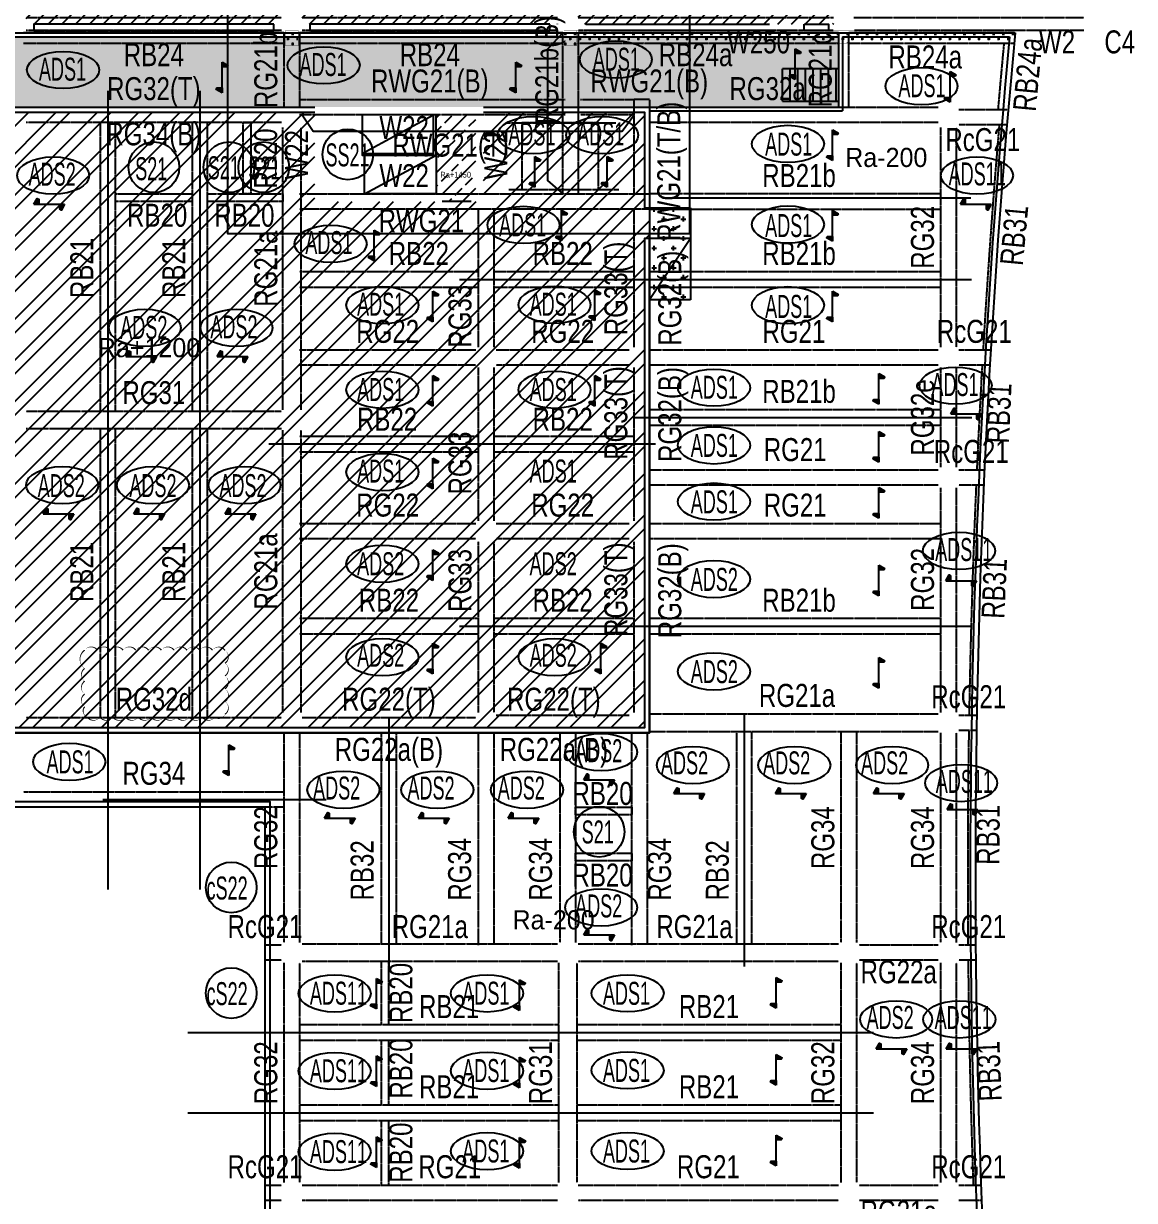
# Model space of a CAD drawing. Header units: millimetres. Extents: x -66083 to 179136, y 33075 to 150188.
# Drawn here: x 135054 to 178530, y 61405 to 107474 of the extents above; entities that cross this region are included whole.
import ezdxf
from ezdxf.enums import TextEntityAlignment as Align

# ---------------------------------------------------------------- set-up
doc = ezdxf.new("R2010")
doc.units = ezdxf.units.MM
doc.linetypes.add('HID', pattern=[2.3, 1.5, -0.8])
for name, color, linetype in [('$0$A-HAT', 8, 'Continuous'), ('^DECK', 130, 'Continuous'), ('A-CEN', 1, 'Continuous'), ('A-ELE', 7, 'Continuous'), ('A-HAT', 251, 'Continuous'), ('A-OPEN', 1, 'Continuous'), ('A-SYM-LEAD', 4, 'Continuous'), ('BEAM-TEXT', 4, 'Continuous'), ('COLUMN-TEXT', 2, 'Continuous'), ('DECK-PL', 4, 'Continuous'), ('DECK-SLAB', 4, 'Continuous'), ('GIRDER-TEXT', 7, 'Continuous'), ('TXT-SLAB', 6, 'Continuous'), ('WALL-TEXT', 6, 'Continuous'), ('레벨', 40, 'Continuous'), ('보(beam)', 4, 'HID'), ('보(girder)', 7, 'HID'), ('슬래브라인', 7, 'Continuous')]:
    doc.layers.add(name, color=color, linetype=linetype)
doc.layers.add('NOPLOT', color=191, linetype='Continuous', plot=False)
doc.styles.add('Gtx', font='Dotum.ttf')

# ---------------------------------------------------------------- blocks, each defined once
blk = doc.blocks.new('*U648')
at = {"layer": '보(girder)'}
for p, q in [((-1905, 650), (8095, 650)), ((8095, 150), (-1905, 150))]:
    blk.add_line(p, q, dxfattribs=at)
blk = doc.blocks.new('*U650')
at = {"layer": '보(girder)'}
for p, q in [((-1905, 650), (8095, 650)), ((8095, 150), (-1905, 150))]:
    blk.add_line(p, q, dxfattribs=at)
blk = doc.blocks.new('*U652')
at = {"layer": '보(girder)'}
for p, q in [((-1905, 650), (8095, 650)), ((8095, 150), (-1905, 150))]:
    blk.add_line(p, q, dxfattribs=at)
blk = doc.blocks.new('*U694')
at = {"layer": '보(girder)'}
for p, q in [((-1905, 700), (8095, 700)), ((8095, 100), (-1905, 100))]:
    blk.add_line(p, q, dxfattribs=at)
blk = doc.blocks.new('*U676')
at = {"layer": '보(girder)'}
for p, q in [((-2005, 700), (8395, 700)), ((8395, 100), (-2005, 100))]:
    blk.add_line(p, q, dxfattribs=at)
blk = doc.blocks.new('*U678')
at = {"layer": '보(girder)'}
for p, q in [((-1905, 700), (9395, 700)), ((9395, 100), (-1905, 100))]:
    blk.add_line(p, q, dxfattribs=at)
blk = doc.blocks.new('*U615')
at = {"layer": '보(girder)'}
for p, q in [((-1905, 750), (8095, 750)), ((8095, 50), (-1905, 50))]:
    blk.add_line(p, q, dxfattribs=at)
blk = doc.blocks.new('*U617')
at = {"layer": '보(girder)'}
for p, q in [((-1905, 700), (4095, 700)), ((4095, 100), (-1905, 100))]:
    blk.add_line(p, q, dxfattribs=at)
blk = doc.blocks.new('*U619')
at = {"layer": '보(girder)'}
for p, q in [((-1905, 700), (4095, 700)), ((4095, 100), (-1905, 100))]:
    blk.add_line(p, q, dxfattribs=at)
blk = doc.blocks.new('*U405')
at = {"layer": '보(girder)'}
for p, q in [((-1905, 750), (9145, 750)), ((9145, 50), (-1905, 50))]:
    blk.add_line(p, q, dxfattribs=at)
blk = doc.blocks.new('*U698')
at = {"layer": '보(girder)'}
for p, q in [((-1905, 700), (11795, 700)), ((11795, 100), (-1905, 100))]:
    blk.add_line(p, q, dxfattribs=at)
blk = doc.blocks.new('*U700')
at = {"layer": '보(girder)'}
for p, q in [((-1905, 700), (995, 700)), ((995, 100), (-1905, 100))]:
    blk.add_line(p, q, dxfattribs=at)
blk = doc.blocks.new('*U393')
at = {"layer": '보(girder)'}
for p, q in [((-1905, 700), (4395, 700)), ((4395, 100), (-1905, 100))]:
    blk.add_line(p, q, dxfattribs=at)
blk = doc.blocks.new('*U395')
at = {"layer": '보(girder)'}
for p, q in [((-1705, 700), (395, 700)), ((395, 100), (-1705, 100))]:
    blk.add_line(p, q, dxfattribs=at)
blk = doc.blocks.new('*U397')
at = {"layer": '보(girder)'}
for p, q in [((-1905, 700), (1795, 700)), ((1795, 100), (-1905, 100))]:
    blk.add_line(p, q, dxfattribs=at)
blk = doc.blocks.new('*U399')
at = {"layer": '보(girder)'}
for p, q in [((-1905, 700), (3495, 700)), ((3495, 100), (-1905, 100))]:
    blk.add_line(p, q, dxfattribs=at)
blk = doc.blocks.new('*U401')
at = {"layer": '보(girder)'}
for p, q in [((-1905, 700), (3495, 700)), ((3495, 100), (-1905, 100))]:
    blk.add_line(p, q, dxfattribs=at)
blk = doc.blocks.new('*U407')
at = {"layer": '보(girder)'}
for p, q in [((-1905, 700), (4795, 700)), ((4795, 100), (-1905, 100))]:
    blk.add_line(p, q, dxfattribs=at)
blk = doc.blocks.new('*U409')
at = {"layer": '보(girder)'}
for p, q in [((-1905, 700), (4795, 700)), ((4795, 100), (-1905, 100))]:
    blk.add_line(p, q, dxfattribs=at)
blk = doc.blocks.new('*U415')
at = {"layer": '보(girder)'}
for p, q in [((-1905, 700), (6895, 700)), ((6895, 100), (-1905, 100))]:
    blk.add_line(p, q, dxfattribs=at)
blk = doc.blocks.new('*U417')
at = {"layer": '보(girder)'}
for p, q in [((-1905, 700), (1995, 700)), ((1995, 100), (-1905, 100))]:
    blk.add_line(p, q, dxfattribs=at)
blk = doc.blocks.new('*U419')
at = {"layer": '보(girder)'}
for p, q in [((-1905, 700), (6695, 700)), ((6695, 100), (-1905, 100))]:
    blk.add_line(p, q, dxfattribs=at)
blk = doc.blocks.new('*U421')
at = {"layer": '보(girder)'}
for p, q in [((-1905, 700), (6295, 700)), ((6295, 100), (-1905, 100))]:
    blk.add_line(p, q, dxfattribs=at)
blk = doc.blocks.new('*U423')
at = {"layer": '보(girder)'}
for p, q in [((-1955, 700), (6295, 700)), ((6295, 100), (-1955, 100))]:
    blk.add_line(p, q, dxfattribs=at)
blk = doc.blocks.new('*U425')
at = {"layer": '보(girder)'}
for p, q in [((-1905, 700), (6295, 700)), ((6295, 100), (-1905, 100))]:
    blk.add_line(p, q, dxfattribs=at)
blk = doc.blocks.new('*U427')
at = {"layer": '보(girder)'}
for p, q in [((-1905, 750), (6695, 750)), ((6695, 50), (-1905, 50))]:
    blk.add_line(p, q, dxfattribs=at)
blk = doc.blocks.new('*U439')
at = {"layer": '보(girder)'}
for p, q in [((-1905, 700), (6695, 700)), ((6695, 100), (-1905, 100))]:
    blk.add_line(p, q, dxfattribs=at)
blk = doc.blocks.new('*U433')
at = {"layer": '보(girder)'}
for p, q in [((-1905, 700), (6695, 700)), ((6695, 100), (-1905, 100))]:
    blk.add_line(p, q, dxfattribs=at)
blk = doc.blocks.new('*U463')
at = {"layer": '보(girder)'}
for p, q in [((-1905, 700), (6695, 700)), ((6695, 100), (-1905, 100))]:
    blk.add_line(p, q, dxfattribs=at)
blk = doc.blocks.new('*U459')
at = {"layer": '보(girder)'}
for p, q in [((-1905, 700), (8095, 700)), ((8095, 100), (-1905, 100))]:
    blk.add_line(p, q, dxfattribs=at)
blk = doc.blocks.new('*U461')
at = {"layer": '보(girder)'}
for p, q in [((-1905, 700), (8295, 700)), ((8295, 100), (-1905, 100))]:
    blk.add_line(p, q, dxfattribs=at)
blk = doc.blocks.new('*U475')
at = {"layer": '보(girder)'}
for p, q in [((-1905, 700), (1195, 700)), ((1195, 100), (-1905, 100))]:
    blk.add_line(p, q, dxfattribs=at)
blk = doc.blocks.new('*U477')
at = {"layer": '보(girder)'}
for p, q in [((-1905, 750), (8095, 750)), ((8095, 50), (-1905, 50))]:
    blk.add_line(p, q, dxfattribs=at)
blk = doc.blocks.new('*U479')
at = {"layer": '보(girder)'}
for p, q in [((-1905, 750), (8295, 750)), ((8295, 50), (-1905, 50))]:
    blk.add_line(p, q, dxfattribs=at)
blk = doc.blocks.new('*U684')
at = {"layer": '보(girder)'}
for p, q in [((-1905, 700), (1195, 700)), ((1195, 100), (-1905, 100))]:
    blk.add_line(p, q, dxfattribs=at)
blk = doc.blocks.new('*U686')
at = {"layer": '보(girder)'}
for p, q in [((-1905, 750), (9395, 750)), ((9395, 50), (-1905, 50))]:
    blk.add_line(p, q, dxfattribs=at)
blk = doc.blocks.new('*U688')
at = {"layer": '보(girder)'}
for p, q in [((-1905, 750), (3295, 750)), ((3295, 50), (-1905, 50))]:
    blk.add_line(p, q, dxfattribs=at)
blk = doc.blocks.new('*U469')
at = {"layer": '보(girder)'}
for p, q in [((-1905, 700), (4895, 700)), ((4895, 100), (-1905, 100))]:
    blk.add_line(p, q, dxfattribs=at)
blk = doc.blocks.new('*U471')
at = {"layer": '보(girder)'}
for p, q in [((-1905, 700), (9495, 700)), ((9495, 100), (-1905, 100))]:
    blk.add_line(p, q, dxfattribs=at)
blk = doc.blocks.new('*U473')
at = {"layer": '보(girder)'}
for p, q in [((-1905, 700), (3295, 700)), ((3295, 100), (-1905, 100))]:
    blk.add_line(p, q, dxfattribs=at)
blk = doc.blocks.new('*U445')
at = {"layer": '보(girder)'}
for p, q in [((-1905, 700), (4995, 700)), ((4995, 100), (-1905, 100))]:
    blk.add_line(p, q, dxfattribs=at)
blk = doc.blocks.new('*U447')
at = {"layer": '보(girder)'}
for p, q in [((-1905, 700), (9395, 700)), ((9395, 100), (-1905, 100))]:
    blk.add_line(p, q, dxfattribs=at)
blk = doc.blocks.new('*U449')
at = {"layer": '보(girder)'}
for p, q in [((-1905, 700), (3295, 700)), ((3295, 100), (-1905, 100))]:
    blk.add_line(p, q, dxfattribs=at)
blk = doc.blocks.new('*U485')
at = {"layer": '보(girder)'}
for p, q in [((-1905, 700), (4995, 700)), ((4995, 100), (-1905, 100))]:
    blk.add_line(p, q, dxfattribs=at)
blk = doc.blocks.new('*U491')
at = {"layer": '보(girder)'}
for p, q in [((-1905, 700), (8095, 700)), ((8095, 100), (-1905, 100))]:
    blk.add_line(p, q, dxfattribs=at)
blk = doc.blocks.new('*U529')
at = {"layer": '보(beam)'}
for p, q in [((9132, 500), (-1068, 500)), ((-1068, 100), (9132, 100))]:
    blk.add_line(p, q, dxfattribs=at)
blk = doc.blocks.new('*U531')
at = {"layer": '보(beam)'}
for p, q in [((9232, 500), (-1068, 500)), ((-1068, 100), (9232, 100))]:
    blk.add_line(p, q, dxfattribs=at)
blk = doc.blocks.new('*U533')
at = {"layer": '보(beam)'}
for p, q in [((1932, 500), (-968, 500)), ((-968, 100), (1932, 100))]:
    blk.add_line(p, q, dxfattribs=at)
blk = doc.blocks.new('*U501')
at = {"layer": '보(beam)'}
for p, q in [((9232, 500), (-968, 500)), ((-968, 100), (9232, 100))]:
    blk.add_line(p, q, dxfattribs=at)
blk = doc.blocks.new('*U503')
at = {"layer": '보(beam)'}
for p, q in [((5301, 500), (-1168, 500)), ((-1168, 100), (5301, 100))]:
    blk.add_line(p, q, dxfattribs=at)
blk = doc.blocks.new('*U507')
at = {"layer": '보(beam)'}
for p, q in [((10132, 600), (-1168, 600)), ((-1168, 0), (10132, 0))]:
    blk.add_line(p, q, dxfattribs=at)
blk = doc.blocks.new('*U509')
at = {"layer": '보(beam)'}
for p, q in [((10132, 600), (-1168, 600)), ((-1168, 0), (10132, 0))]:
    blk.add_line(p, q, dxfattribs=at)
blk = doc.blocks.new('*U535')
at = {"layer": '보(beam)'}
for p, q in [((10032, 600), (-1368, 600)), ((-1368, 0), (10032, 0))]:
    blk.add_line(p, q, dxfattribs=at)
blk = doc.blocks.new('*U537')
at = {"layer": '보(beam)'}
for p, q in [((10432, 600), (-968, 600)), ((-968, 0), (10432, 0))]:
    blk.add_line(p, q, dxfattribs=at)
blk = doc.blocks.new('*U539')
at = {"layer": '보(beam)'}
for p, q in [((5932, 600), (-1068, 600)), ((-1068, 0), (5932, 0))]:
    blk.add_line(p, q, dxfattribs=at)
blk = doc.blocks.new('*U517')
at = {"layer": '보(beam)'}
for p, q in [((4432, 600), (-1068, 600)), ((-1068, 0), (4432, 0))]:
    blk.add_line(p, q, dxfattribs=at)
blk = doc.blocks.new('*U519')
at = {"layer": '보(beam)'}
for p, q in [((4432, 600), (-1068, 600)), ((-1068, 0), (4432, 0))]:
    blk.add_line(p, q, dxfattribs=at)
blk = doc.blocks.new('*U521')
at = {"layer": '보(beam)'}
for p, q in [((10432, 600), (-968, 600)), ((-968, 0), (10432, 0))]:
    blk.add_line(p, q, dxfattribs=at)
blk = doc.blocks.new('*U523')
at = {"layer": '보(beam)'}
for p, q in [((4432, 600), (-1068, 600)), ((-1068, 0), (4432, 0))]:
    blk.add_line(p, q, dxfattribs=at)
blk = doc.blocks.new('*U525')
at = {"layer": '보(beam)'}
for p, q in [((5932, 600), (-1068, 600)), ((-1068, 0), (5932, 0))]:
    blk.add_line(p, q, dxfattribs=at)
blk = doc.blocks.new('*U547')
at = {"layer": '보(beam)'}
for p, q in [((10232, 600), (-1068, 600)), ((-1068, 0), (10232, 0))]:
    blk.add_line(p, q, dxfattribs=at)
blk = doc.blocks.new('*U559')
at = {"layer": '보(beam)'}
for p, q in [((10232, 600), (-1068, 600)), ((-1068, 0), (10232, 0))]:
    blk.add_line(p, q, dxfattribs=at)
blk = doc.blocks.new('*U561')
at = {"layer": '보(beam)'}
for p, q in [((9282, 600), (-1068, 600)), ((-1068, 0), (9282, 0))]:
    blk.add_line(p, q, dxfattribs=at)
blk = doc.blocks.new('*U575')
at = {"layer": '보(beam)'}
for p, q in [((9082, 600), (-1068, 600)), ((-1068, 0), (9082, 0))]:
    blk.add_line(p, q, dxfattribs=at)
blk = doc.blocks.new('*U577')
at = {"layer": '보(beam)'}
for p, q in [((9282, 600), (-1068, 600)), ((-1068, 0), (9282, 0))]:
    blk.add_line(p, q, dxfattribs=at)
blk = doc.blocks.new('*U579')
at = {"layer": '보(beam)'}
for p, q in [((9082, 600), (-1068, 600)), ((-1068, 0), (9082, 0))]:
    blk.add_line(p, q, dxfattribs=at)
blk = doc.blocks.new('*U571')
at = {"layer": '보(girder)'}
for p, q in [((-1905, 700), (8295, 700)), ((8295, 100), (-1905, 100))]:
    blk.add_line(p, q, dxfattribs=at)
blk = doc.blocks.new('*U583')
at = {"layer": '보(girder)'}
for p, q in [((-1905, 700), (-1255, 700)), ((-1255, 100), (-1905, 100))]:
    blk.add_line(p, q, dxfattribs=at)
blk = doc.blocks.new('*U638')
at = {"layer": '보(girder)'}
for p, q in [((-1905, 700), (6395, 700)), ((6395, 100), (-1905, 100))]:
    blk.add_line(p, q, dxfattribs=at)
blk = doc.blocks.new('*U629')
at = {"layer": '보(beam)'}
for p, q in [((7382, 600), (-968, 600)), ((-968, 0), (7382, 0))]:
    blk.add_line(p, q, dxfattribs=at)
blk = doc.blocks.new('*U631')
at = {"layer": '보(beam)'}
for p, q in [((7332, 600), (-918, 600)), ((-918, 0), (7332, 0))]:
    blk.add_line(p, q, dxfattribs=at)
blk = doc.blocks.new('A$C58C40D4B')
at = {"layer": 'DECK-PL'}
for points in [[(-600, 2), (-471, -223), (-415, -192), (-415, 2)], [(600, 2), (471, 228), (415, 196), (415, 2)]]:
    blk.add_hatch(color=256, dxfattribs=at).paths.add_polyline_path(points)
blk.add_line((-600, 2), (600, 2), dxfattribs=at)
for points in [[(-600, 2), (-471, -223), (-415, -192), (-415, 2), (-415, 2), (-471, 2), (-600, 2)], [(600, 2), (471, 228), (415, 196), (415, 2), (415, 2), (471, 2), (600, 2)]]:
    blk.add_lwpolyline(points, dxfattribs=at)
blk = doc.blocks.new('*U382')
at = {"layer": '보(girder)'}
for p, q in [((-1905, 650), (7095, 650)), ((7095, 150), (-1905, 150))]:
    blk.add_line(p, q, dxfattribs=at)

msp = doc.modelspace()

# ---------------------------------------------------------------- hatches: boundary and pattern name
at = {"layer": '$0$A-HAT'}
h = msp.add_hatch(dxfattribs=at)
h.set_pattern_fill('CROSS', color=1, scale=60)
h.paths.add_polyline_path([(161153.6, 100255), (159553.6, 100255), (159553.6, 96655), (161153.6, 96655)])
at = {"layer": 'A-HAT'}
h = msp.add_hatch(dxfattribs=at)
h.set_pattern_fill('ANSI31', color=256, scale=120)
h.paths.add_polyline_path([(102003.6, 108005), (102003.6, 111505), (102953.6, 111505), (102953.6, 112705), (102003.6, 112705), (102003.6, 116705), (104453.6, 116705), (104453.6, 116905), (112453.6, 116905), (112453.6, 116705), (113853.6, 116705), (113853.6, 116905), (123253.6, 116905), (123253.6, 116705), (124653.6, 116705), (124653.6, 116905), (134053.6, 116905), (134053.6, 116705), (135453.6, 116705), (135453.6, 116905), (144853.6, 116905), (144853.6, 116705), (146253.6, 116705), (146253.6, 116905), (155653.6, 116905), (155653.6, 116705), (157053.6, 116705), (157053.6, 116905), (161253.6, 116905), (161253.6, 116705), (167503.6, 116705), (167503.6, 112705), (166553.6, 112705), (166553.6, 111505), (167503.6, 111505), (167503.6, 108005), (166753.6, 108005), (166753.6, 107455), (156753.6, 107455), (156753.6, 108005), (155953.6, 108005), (155953.6, 107455), (145953.6, 107455), (145953.6, 108005), (145153.6, 108005), (145153.6, 107455), (135153.6, 107455), (135153.6, 108005), (134353.6, 108005), (134353.6, 107455), (124353.6, 107455), (124353.6, 108005), (123553.6, 108005), (123553.6, 107455), (113553.6, 107455), (113553.6, 108005), (112753.6, 108005), (112753.6, 107455), (102753.6, 107455), (102753.6, 108005)])
h = msp.add_hatch(dxfattribs=at)
h.set_pattern_fill('HONEY', color=256, scale=120)
h.paths.add_polyline_path([(166953.6, 106955), (166953.6, 104205), (112053.6, 104205), (112053.6, 103455), (97553.6, 103455), (97553.6, 106955)])
h = msp.add_hatch(dxfattribs=at)
h.set_pattern_fill('ANSI32', color=256, scale=120)
h.paths.add_polyline_path([(146453.6, 104005), (123753.6, 104005), (123753.6, 100255), (123553.6, 100255), (123553.6, 99055), (123753.6, 99055), (123753.6, 79905), (159353.6, 79905), (159353.6, 99055), (159553.6, 99055), (159553.6, 100255), (159353.6, 100255), (159353.6, 104005), (153053.6, 104005), (153053.6, 100505), (146453.6, 100505)])
h = msp.add_hatch(dxfattribs=at)
h.set_pattern_fill('ANSI33', color=256, scale=120)
h.paths.add_polyline_path([(151203.6, 100805), (151203.6, 103905), (152753.6, 103905), (152753.6, 100805), (152568.6, 100805), (152568.6, 100505), (151438.6, 100505), (151438.6, 100805)])
at = {"layer": 'TXT-SLAB'}
h = msp.add_hatch(dxfattribs=at)
h.set_pattern_fill('CROSS', color=256, scale=30)
h.paths.add_polyline_path([(145303.6, 107205), (145303.6, 106605), (145803.6, 106605), (145803.6, 107205)])
h = msp.add_hatch(dxfattribs=at)
h.set_pattern_fill('CROSS', color=256, scale=30)
h.paths.add_polyline_path([(156203.6, 107205), (156203.6, 106605), (156703.6, 106605), (156703.6, 107205)])
h.paths.add_polyline_path([(156703.6, 107205), (156703.6, 106705), (173818, 106705), (173818, 107205)])

# ---------------------------------------------------------------- linework, layer by layer
at = {"layer": '^DECK', "color": 0}
for centre in [(147745.9, 102348.8), (140155.4, 101848.2), (143091, 101848.2), (144455.7, 101848.2), (157580.6, 75836.5), (143183.1, 73657.3), (143183.1, 69523)]:
    msp.add_circle(centre, 990.9, dxfattribs=at)
for centre in [(146797.9, 105838.7), (158233.9, 106065), (136601.1, 105655.1), (170197.6, 105019.9), (155014.7, 103105.4), (157701, 103105.4), (164968.2, 102760.5), (136212.8, 101523.6), (172366.4, 101523.7), (154618.2, 99590.6), (164968.2, 99605.5), (147071.9, 98849.5), (149096.5, 96446.7), (155835.1, 96464.8), (164968.2, 96445.5), (139801, 95561), (143386.8, 95561), (171530.7, 93300.1), (149096.5, 93138.8), (155835.1, 93138.8), (162074.3, 93219.9), (162074.3, 90960.5), (149096.5, 89913.2), (136568.4, 89402.5), (140117.6, 89402.5), (143700.3, 89402.5), (162074.3, 88760.1), (171664, 86830.9), (149096.5, 86325.5), (162074.3, 85725.4), (149096.5, 82669.9), (155835.8, 82669.9), (162074.3, 82113.2), (136842.3, 78573.8), (157657.9, 78950.9), (161246.9, 78444.7), (165217, 78444.7), (169050.4, 78444.7), (171750.2, 77743.8), (147571.9, 77480.8), (151247.5, 77480.8), (154757.3, 77480.8), (157657.9, 72872.8), (147227.3, 69509.3), (153191.8, 69510.1), (158694.5, 69514), (169205.6, 68491.6), (171676.5, 68491.6), (147227.3, 66473.5), (153191.8, 66481.3), (158694.5, 66497.1), (147227.3, 63307.7), (153191.8, 63332.9), (158694.5, 63340.2)]:
    msp.add_ellipse(centre, major_axis=(1412.4, 0), ratio=0.5161765, dxfattribs=at)
at = {"layer": 'A-CEN'}
for p, q in [((138353.6, 104842.3), (138353.6, 73578.5)), ((141953.6, 104842.3), (141953.6, 73578.5)), ((160053.6, 100655), (172124.6, 100655)), ((152118.9, 97455), (172151.9, 97455)), ((158953.6, 92055), (172162.2, 92055)), ((159787, 91005), (144648.2, 91005)), ((152110, 83880), (172101.2, 83880)), ((149353.6, 80305), (149353.6, 70485.8)), ((163253.6, 80455), (163253.6, 70557.3)), ((138153.6, 77105), (146901.7, 77105)), ((141478.5, 67975), (168321.3, 67975)), ((141478.5, 64835), (168321.3, 64835))]:
    msp.add_line(p, q, dxfattribs=at)
at = {"layer": 'A-ELE', "ltscale": 10}
for p, q in [((164753.6, 104435), (164753.6, 105705)), ((166953.6, 105705), (164753.6, 105705)), ((165053.6, 104435), (165053.6, 105705)), ((165353.6, 104435), (165353.6, 105705)), ((165653.6, 104435), (165653.6, 105705)), ((165953.6, 104435), (165953.6, 105705)), ((166253.6, 104435), (166253.6, 105705)), ((166553.6, 104435), (166553.6, 105705)), ((166853.6, 104435), (166853.6, 105705)), ((164753.6, 104435), (166953.6, 104435))]:
    msp.add_line(p, q, dxfattribs=at)
at = {"layer": 'A-OPEN'}
for p, q in [((148303.6, 102390), (151103.6, 103905)), ((148403.6, 100805), (151203.6, 102320)), ((161153.6, 99055), (159553.6, 96655))]:
    msp.add_line(p, q, dxfattribs=at)
at = {"layer": 'A-SYM-LEAD', "elevation": 0}
for points in [[(156153.6, 107105), (155557.6, 106469.7), (155557.6, 101329), (156153.6, 100805)], [(145953.6, 103905), (146386.4, 103264.1), (158477.2, 103264.1), (158953.6, 103905)]]:
    msp.add_lwpolyline(points, dxfattribs=at)
at = {"layer": 'NOPLOT', "elevation": 0}
msp.add_lwpolyline([(143053.6, 108205), (161113.6, 108205), (161113.6, 99245), (143053.6, 99245)], close=True, dxfattribs=at)
msp.add_lwpolyline([(137446.9, 82943, 0, 50, -0.5205671), (137946.9, 82943, 0, 50, -0.5205671), (138446.9, 82943, 0, 50, -0.5205671), (138946.9, 82943, 0, 50, -0.5205671), (139446.9, 82943, 0, 50, -0.5205671), (139946.9, 82943, 0, 50, -0.5205671), (140446.9, 82943, 0, 50, -0.5205671), (140946.9, 82943, 0, 50, -0.5205671), (141446.9, 82943, 0, 50, -0.5205671), (141946.9, 82943, 0, 50, -0.5205671), (142446.9, 82943, 0, 50, -0.5205671), (142939.2, 82935.2, 0, 50, -0.5205671), (142939.2, 82435.2, 0, 50, -0.5205671), (142939.2, 81935.2, 0, 50, -0.5205671), (142939.2, 81435.2, 0, 50, -0.5205671), (142939.2, 80935.2, 0, 50, -0.5205671), (142939.2, 80435.2, 0, 50, -0.5205671), (142546.3, 80328.1, 0, 50, -0.5205671), (142046.3, 80328.1, 0, 50, -0.5205671), (141546.3, 80328.1, 0, 50, -0.5205671), (141046.3, 80328.1, 0, 50, -0.5205671), (140546.3, 80328.1, 0, 50, -0.5205671), (140046.3, 80328.1, 0, 50, -0.5205671), (139546.3, 80328.1, 0, 50, -0.5205671), (139046.3, 80328.1, 0, 50, -0.5205671), (138546.3, 80328.1, 0, 50, -0.5205671), (138046.3, 80328.1, 0, 50, -0.5205671), (137546.3, 80328.1, 0, 50, -0.5205671), (137446.9, 80728.8, 0, 50, -0.5205671), (137446.9, 81228.8, 0, 50, -0.5205671), (137446.9, 81728.8, 0, 50, -0.5205671), (137446.9, 82228.8, 0, 50, -0.5205671)], format="xyseb", close=True, dxfattribs=at)
at = {"layer": 'TXT-SLAB', "linetype": 'HID', "ltscale": 0.5, "const_width": 10, "elevation": 0}
for points in [[(145303.6, 107205), (145303.6, 106605), (145803.6, 106605), (145803.6, 107205)], [(156703.6, 107205), (156703.6, 106705), (173818, 106705), (173818, 107205)]]:
    msp.add_lwpolyline(points, close=True, dxfattribs=at)
at = {"layer": 'TXT-SLAB', "linetype": 'HID', "ltscale": 0.5, "const_width": 10}
msp.add_lwpolyline([(156203.6, 107205), (156203.6, 106605), (156703.6, 106605), (156703.6, 107205)], close=True, dxfattribs=at)
at = {"layer": '보(beam)'}
for p, q in [((149053.6, 70755), (149053.6, 68275)), ((149353.6, 68275), (149353.6, 70755)), ((149053.6, 67675), (149053.6, 65135)), ((149353.6, 65135), (149353.6, 67675)), ((149053.6, 64535), (149053.6, 62005)), ((149353.6, 62005), (149353.6, 64535))]:
    msp.add_line(p, q, dxfattribs=at)
at = {"layer": '보(beam)', "elevation": 0}
for points in [[(143953.6, 103605), (143953.6, 100805), (143653.6, 100805), (143653.6, 103605)], [(138653.6, 100805), (141653.6, 100805), (141653.6, 100505), (138653.6, 100505)], [(142253.6, 100805), (145203.6, 100805), (145203.6, 100505), (142253.6, 100505)]]:
    msp.add_lwpolyline(points, close=True, dxfattribs=at)
at = {"layer": '보(beam)'}
for points in [[(156653.6, 76805), (158853.6, 76805), (158853.6, 76505), (156653.6, 76505)], [(156653.6, 75005), (158853.6, 75005), (158853.6, 74705), (156653.6, 74705)]]:
    msp.add_lwpolyline(points, close=True, dxfattribs=at)
for radius, start, end in [(347165, 174.640798, 175.071635), (347065, 175.168926, 176.62567), (347065, 176.724903, 177.40275), (347065, 177.501914, 178.988646), (347065, 179.087726, 180.474698), (347065, 180.573768, 182.027153)]:
    msp.add_arc((519068.6, 74280), radius, start, end, dxfattribs=at)
at = {"layer": '보(girder)'}
for p, q in [((159553.6, 104505), (158953.6, 104505)), ((171653.6, 104105), (173588.6, 104105)), ((153913.6, 103586.4), (158235.8, 103586.4)), ((173537.3, 103505), (171653.6, 103505)), ((154049.9, 100973.3), (158352.6, 100973.3)), ((171653.6, 94705), (172905.6, 94705)), ((172870.7, 94105), (171653.6, 94105)), ((171653.6, 90005), (172660.3, 90005)), ((172633.6, 89405), (171653.6, 89405)), ((171653.6, 80405), (172357.7, 80405)), ((172347.6, 79805), (171653.6, 79805)), ((171653.6, 71405), (172315.5, 71405)), ((172321, 70805), (171653.6, 70805)), ((171653.6, 62005), (172520.9, 62005)), ((172542.7, 61405), (171653.6, 61405))]:
    msp.add_line(p, q, dxfattribs=at)
msp.add_lwpolyline([(154553.6, 100973.3), (157553.6, 100973.3), (157553.6, 103586.4), (154553.6, 103586.4)], close=True, dxfattribs=at)
at = {"layer": '슬래브라인'}
for p, q in [((157053.6, 107455), (164253.6, 107455)), ((97353.6, 107105), (173860.7, 107105)), ((97553.6, 106955), (166953.6, 106955)), ((164253.6, 107205), (157053.6, 107205)), ((166953.6, 107105), (166953.6, 104205)), ((167103.6, 106955), (167103.6, 104055)), ((167103.6, 106955), (173645.6, 106955)), ((159553.6, 104205), (166953.6, 104205)), ((151203.6, 102320), (151203.6, 103905)), ((159553.6, 104055), (167103.6, 104055)), ((152568.6, 100505), (151438.6, 100505)), ((159553.6, 100255), (159553.6, 99055)), ((161153.6, 100255), (161153.6, 96655)), ((161153.6, 96655), (159553.6, 96655))]:
    msp.add_line(p, q, dxfattribs=at)
at = {"layer": '슬래브라인', "elevation": 0}
for points in [[(144853.6, 107455), (135453.6, 107455), (135453.6, 107205), (144853.6, 107205)], [(155653.6, 107455), (146253.6, 107455), (146253.6, 107205), (155653.6, 107205)], [(165603.6, 107455), (166553.6, 107455), (166553.6, 107205), (165603.6, 107205)], [(148303.6, 102390), (151103.6, 102390), (151103.6, 103905), (148303.6, 103905)], [(148403.6, 102320), (151203.6, 102320), (151203.6, 100805), (148403.6, 100805)]]:
    msp.add_lwpolyline(points, close=True, dxfattribs=at)
for points in [[(159553.6, 99055), (159553.6, 79705), (123553.6, 79705), (123553.6, 104205), (146453.6, 104205)], [(153053.6, 104205), (159553.6, 104205), (159553.6, 100255)], [(122103.6, 100255), (123753.6, 100255), (123753.6, 104005), (146453.6, 104005)], [(153053.6, 104005), (159353.6, 104005), (159353.6, 100255), (161153.6, 100255)], [(148303.6, 102390), (148303.6, 102320), (148403.6, 102320)], [(161153.6, 99055), (159353.6, 99055), (159353.6, 79905), (123753.6, 79905), (123753.6, 99055), (122103.6, 99055)]]:
    msp.add_lwpolyline(points, dxfattribs=at)
at = {"layer": '슬래브라인'}
for points in [[(173794.8, 42155), (144503.6, 42155), (144503.6, 76805), (123653.6, 76805), (123653.6, 79705), (159553.6, 79705), (159553.6, 99055)], [(173575.4, 42355), (144703.6, 42355), (144703.6, 77005), (123853.6, 77005), (123853.6, 79705)]]:
    msp.add_lwpolyline(points, dxfattribs=at)
for radius, start, end in [(346965, 174.596233, 185.279376), (346765, 174.568211, 185.315617)]:
    msp.add_arc((519068.6, 74280), radius, start, end, dxfattribs=at)

# ---------------------------------------------------------------- block references
at = {"layer": 'DECK-PL', "xscale": -1}
for p, rotation in [((165247.1, 105882.3), 270), ((142821.2, 105365.5), 270), ((154312.9, 105365.5), 270), ((171316.8, 104996.9), 270), ((166706.3, 102709.3), 270), ((155067.2, 101664.9), 270), ((157891.4, 101664.9), 270), ((136062.3, 100400.8), 180), ((172321.5, 100402.2), 180), ((156106, 99567.3), 270), ((166706.3, 99554.2), 270), ((148776.7, 98788), 270), ((151067.3, 96399.5), 270), ((157408.1, 96450.7), 270), ((166706.3, 96394.2), 270), ((139650.5, 94438.3), 180), ((143236.4, 94438.3), 180), ((151067.3, 93091.6), 270), ((157408.1, 93091.6), 270), ((168524, 93168.6), 270), ((171940.4, 92193.3), 180), ((168524, 90909.2), 270), ((151067.3, 89865.9), 270), ((168524, 88708.9), 270), ((136418, 88279.7), 180), ((139967.1, 88279.7), 180), ((143549.8, 88279.7), 180), ((151067.3, 86278.2), 270), ((168524, 85674.1), 270), ((171747.9, 85664.8), 180), ((151067.3, 82622.7), 270), ((157645.3, 82622.7), 270), ((168524, 82062), 270), ((143083.5, 78640.5), 270), ((157579, 77876.3), 180), ((161108.9, 77334.6), 180), ((165079.1, 77334.6), 180), ((168912.5, 77334.6), 180), ((147434, 76370.7), 180), ((151109.5, 76370.7), 180), ((154619.3, 76370.7), 180), ((171806.1, 76708.3), 180), ((157579, 71798.2), 180), ((148859.1, 69499.5, 0), 270), ((154466, 69441.4), 270), ((164510.3, 69534.8), 270), ((169023.3, 67342.4), 180), ((171765.3, 67342.4), 180), ((148859.1, 66463.7, 0), 270), ((154466, 66412.6), 270), ((164510.3, 66517.9), 270), ((148859.1, 63297.9, 0), 270), ((154466, 63264.2), 270), ((164510.3, 63361), 270)]:
    msp.add_blockref('A$C58C40D4B', p, dxfattribs=dict(at, rotation=rotation))
at = {"layer": '보(beam)'}
for name, p in [('*U529', (136121.5, 106605)), ('*U531', (146921.5, 106605)), ('*U501', (157721.5, 106605)), ('*U503', (168521.5, 106605)), ('*U535', (160921.5, 100205)), ('*U539', (146921.5, 97155)), ('*U517', (154521.5, 97155)), ('*U537', (160521.5, 97155)), ('*U537', (160521.5, 91755)), ('*U539', (146921.5, 90705)), ('*U519', (154521.5, 90705)), ('*U525', (146921.5, 83580)), ('*U523', (154521.5, 83580)), ('*U521', (160521.5, 83580)), ('*U575', (146921.5, 67675)), ('*U561', (157771.5, 67675)), ('*U579', (146921.5, 64535)), ('*U577', (157771.5, 64535))]:
    msp.add_blockref(name, p, dxfattribs=at)
at = {"layer": '보(beam)', "rotation": 270}
for name, p in [('*U533', (166853.6, 106137.1)), ('*U507', (138053.6, 102437.1)), ('*U509', (141653.6, 102437.1)), ('*U547', (138053.6, 90537.1)), ('*U559', (141653.6, 90537.1)), ('*U631', (149053.6, 78787.1)), ('*U629', (162953.6, 78787.1))]:
    msp.add_blockref(name, p, dxfattribs=at)
at = {"layer": '보(girder)'}
for name, p in [('*U652', (137059, 107055)), ('*U650', (147859, 107055)), ('*U648', (158659, 107055)), ('*U382', (169459, 107055)), ('*U694', (137059, 103505)), ('*U676', (147859, 103805)), ('*U395', (158559, 103805)), ('*U678', (161459, 103505)), ('*U698', (147759, 100105)), ('*U485', (147759, 94005)), ('*U449', (155459, 94005)), ('*U447', (161459, 94005)), ('*U615', (137059, 91555)), ('*U447', (161459, 89305)), ('*U445', (147759, 87205)), ('*U473', (155459, 87205)), ('*U471', (161459, 87205)), ('*U491', (137059, 79605)), ('*U469', (147859, 79605)), ('*U688', (155459, 79655)), ('*U686', (161459, 79705)), ('*U571', (136959, 76705)), ('*U477', (147859, 70705)), ('*U479', (158659, 70705)), ('*U684', (169659, 70705)), ('*U459', (147859, 61305)), ('*U461', (158659, 61305)), ('*U475', (169659, 61305))]:
    msp.add_blockref(name, p, dxfattribs=at)
for name, p, rotation in [('*U700', (145153.6, 105199.6), 270), ('*U393', (156053.6, 105199.6), 270), ('*U397', (158853.6, 102599.6), 270), ('*U405', (145153.6, 101499.6), 270), ('*U419', (170853.6, 101499.6), 270), ('*U399', (152753.6, 98299.6), 270), ('*U401', (158853.6, 98299.6), 270), ('*U617', (152753.6, 92099.6), 270), ('*U619', (158853.6, 92099.6), 270), ('*U417', (170853.6, 92099.6), 270), ('*U405', (145153.6, 89649.6), 270), ('*U415', (170853.6, 87399.6), 270), ('*U407', (152753.6, 85299.6), 270), ('*U409', (158853.6, 85299.6), 270), ('*U421', (145153.6, 77799.6), 270), ('*U638', (152753.6, 77799.6), 270), ('*U421', (155953.6, 77799.6), 270), ('*U638', (158753.6, 77799.6), 270), ('*U423', (166953.6, 77799.6), 270), ('*U425', (170853.6, 77799.6), 270), ('*U583', (143248.1, 71505), 180), ('*U439', (145153.6, 68799.6), 270), ('*U427', (155953.6, 68799.6), 270), ('*U433', (166953.6, 68799.6), 270), ('*U463', (170853.6, 68799.6), 270), ('*U583', (143248.1, 62105), 180)]:
    msp.add_blockref(name, p, dxfattribs=dict(at, rotation=rotation))

# ---------------------------------------------------------------- texts
at = {"layer": 'BEAM-TEXT', "color": 1, "style": 'Gtx', "width": 0.8}
msp.add_text('RG21c', height=900, rotation=90, dxfattribs=at).set_placement((166953.6, 105655, 0), align=Align.BOTTOM_CENTER)
msp.add_text('RB24a', height=900, rotation=84.65455, dxfattribs=at).set_placement((173904.9, 105523.7, 0), align=Align.TOP_CENTER)
at = {"layer": 'BEAM-TEXT', "style": 'Gtx', "width": 0.8}
for s, p in [('RB24', (140153.6, 106705, 0)), ('RB24', (150953.6, 106705, 0)), ('RB20', (140282.3, 100419.9, 0)), ('RB20', (143697, 100419.9, 0)), ('RB20', (157713.5, 77787.3)), ('RB20', (157713.5, 74593.3, 0))]:
    msp.add_text(s, height=900, dxfattribs=at).set_placement(p, align=Align.TOP_CENTER)
at = {"layer": 'BEAM-TEXT', "color": 1, "style": 'Gtx', "width": 0.8}
for p in [(161354.6, 106705, 0), (170342.7, 106617.1, 0)]:
    msp.add_text('RB24a', height=900, dxfattribs=at).set_placement(p, align=Align.TOP_CENTER)
at = {"layer": 'BEAM-TEXT', "style": 'Gtx', "width": 0.8}
for s, rotation, p in [('RB20', 90, (144075.1, 102188.7)), ('RB31', 84.65455, (173372.6, 99230, 0)), ('RB31', 87.45864, (172771, 92240, 0)), ('RB31', 87.45864, (172591, 85380, 0)), ('RB31', 89.59954, (172352, 75724.4, 0)), ('RB31', 92.14952, (172392, 66448.6, 0))]:
    msp.add_text(s, height=900, rotation=rotation, dxfattribs=at).set_placement(p, align=Align.TOP_CENTER)
for s, p in [('RB21b', (165403.6, 100805, 0)), ('RB22', (150525.2, 97755, 0)), ('RB22', (156153.6, 97755, 0)), ('RB21b', (165403.6, 97755, 0)), ('RB21b', (165403.6, 92355, 0)), ('RB22', (149281.2, 91263.4)), ('RB22', (156153.6, 91263.4)), ('RB22', (149353.6, 84180)), ('RB22', (156153.6, 84180)), ('RB21b', (165403.6, 84180)), ('RB21', (151707.4, 68275)), ('RB21', (161878.6, 68275)), ('RB21', (151707.4, 65135)), ('RB21', (161878.6, 65135))]:
    msp.add_text(s, height=900, dxfattribs=at).set_placement(p, align=Align.BOTTOM_CENTER)
for s, p in [('RB21', (138053.6, 97905, 0)), ('RB21', (141653.6, 97905, 0)), ('RB21', (138053.6, 86005, 0)), ('RB21', (141653.6, 86005, 0)), ('RB32', (149023.9, 74326)), ('RB32', (162923.9, 74326)), ('RB20', (150539.8, 69526.4)), ('RB20', (150539.8, 66569.4)), ('RB20', (150539.8, 63277.1))]:
    msp.add_text(s, height=900, rotation=90, dxfattribs=at).set_placement(p, align=Align.BOTTOM_CENTER)
at = {"layer": 'COLUMN-TEXT', "color": 3, "style": 'Gtx', "width": 0.8}
msp.add_text('C4', height=900, dxfattribs=at).set_placement((177353.6, 107205), align=Align.TOP_LEFT)
at = {"layer": 'DECK-SLAB', "style": 'Gtx', "width": 0.6}
for s, p in [('ADS1', (157330.7, 105625.8, 0)), ('ADS1', (135656, 105236.7, 0)), ('ADS1', (145852.9, 105420.4, 0)), ('ADS1', (169290.9, 104591.1, 0)), ('ADS1', (154024.4, 102701.8, 0)), ('ADS1', (156715.3, 102701.8, 0)), ('ADS1', (164075.9, 102303.3, 0)), ('ADS2', (135250.4, 101127, 0)), ('ADS11', (171256.5, 101136.1, 0)), ('ADS1', (153663.9, 99143.2, 0)), ('ADS1', (164075.9, 99116.3, 0)), ('ADS1', (146080.4, 98448.1, 0)), ('ADS1', (148106.4, 96035.4, 0)), ('ADS1', (154859.3, 96035.4)), ('ADS1', (164075.9, 95950.4, 0)), ('ADS2', (138837.4, 95129.7, 0)), ('ADS2', (142363, 95149.1, 0)), ('ADS1', (148106.4, 92698.4, 0)), ('ADS1', (154859.3, 92698.4, 0)), ('ADS1', (161164.6, 92784.6, 0)), ('ADS11', (170583.7, 92891.3, 0)), ('ADS1', (161164.6, 90511.2, 0)), ('ADS1', (148106.4, 89506.5, 0)), ('ADS1', (154859.3, 89506.5, 0)), ('ADS2', (135605.7, 88935.2, 0)), ('ADS2', (139192.8, 88935.2, 0)), ('ADS2', (142718.3, 88935.2, 0)), ('ADS1', (161164.6, 88301.4, 0)), ('ADS11', (170731.4, 86433.5, 0)), ('ADS2', (148106.4, 85879.4, 0)), ('ADS2', (154859.3, 85879.4, 0)), ('ADS2', (161164.6, 85266.7, 0)), ('ADS2', (148106.4, 82293.7, 0)), ('ADS2', (154859.3, 82293.7, 0)), ('ADS2', (161164.6, 81654.5, 0)), ('ADS2', (156640.2, 78560.8, 0)), ('ADS1', (135953.6, 78122.3, 0)), ('ADS2', (159999.5, 78083.3, 0)), ('ADS2', (163997, 78083.3, 0)), ('ADS2', (167830.4, 78083.3, 0)), ('ADS2', (146384.4, 77099, 0)), ('ADS2', (150078.1, 77099, 0)), ('ADS2', (153609.5, 77099, 0)), ('ADS11', (170752.5, 77358.8, 0)), ('ADS2', (156640.2, 72482.6, 0)), ('ADS11', (146260, 69067.5, 0)), ('ADS1', (152224.4, 69068.3, 0)), ('ADS1', (157727.6, 69063, 0)), ('ADS2', (168045.4, 68119.9, 0)), ('ADS11', (170710.2, 68115.6, 0)), ('ADS11', (146260, 66031.7, 0)), ('ADS1', (152224.4, 66039.5, 0)), ('ADS1', (157727.6, 66046, 0)), ('ADS11', (146260, 62865.9, 0)), ('ADS1', (152224.4, 62891.1, 0)), ('ADS1', (157727.6, 62889.2, 0))]:
    msp.add_text(s, height=900, dxfattribs=at).set_placement(p)
at = {"layer": 'GIRDER-TEXT', "style": 'Gtx', "width": 0.8}
for s, p in [('RG21b(B)', (156253.6, 105655)), ('RG21b', (145253.6, 105655)), ('RG32', (170953.6, 99105)), ('RG21a', (145253.6, 97880)), ('RG33(T)', (158953.6, 97105.2)), ('RG33', (152853.6, 96015)), ('RG33(T)', (158953.6, 92228.8)), ('RG32e', (170953.6, 92055)), ('RG33', (152853.6, 90270)), ('RG21a', (145253.6, 86030)), ('RG33(T)', (158953.6, 85330)), ('RG33', (152853.6, 85675)), ('RG32', (170953.6, 85715)), ('RG32', (145253.6, 75605)), ('RG34', (167053.6, 75605)), ('RG34', (170953.6, 75605, 0)), ('RG34', (152840, 74370)), ('RG34', (156003.6, 74370)), ('RG34', (160660.3, 74370)), ('RG32', (145253.6, 66405)), ('RG31', (156003.6, 66405)), ('RG32', (167053.6, 66405)), ('RG34', (170953.6, 66405))]:
    msp.add_text(s, height=900, rotation=90, dxfattribs=at).set_placement(p, align=Align.BOTTOM_CENTER)
for s, p in [('RWG21(B)', (150953.6, 104505)), ('RWG21(B)', (159542.7, 104505)), ('RG32(T)', (140153.6, 104205)), ('RG32a', (164173.6, 104205)), ('RWG21(T)', (151763, 101994.2)), ('RG22', (149303.6, 94705, 0)), ('RG22', (156153.6, 94705, 0)), ('RG21', (165203.6, 94705, 0)), ('RcG21', (172262.2, 94705, 0)), ('RG31', (140153.6, 92305)), ('RG21', (165253.6, 90076.4, 0)), ('RcG21', (172143.6, 90005)), ('RG22', (149303.6, 87905, 0)), ('RG22', (156153.6, 87905, 0)), ('RG21', (165253.6, 87905, 0)), ('RG21a', (165324.8, 80455, 0)), ('RcG21', (172043.6, 80405, 0)), ('RG32d', (140153.6, 80305)), ('RG22(T)', (149353.6, 80305)), ('RG22(T)', (155808.5, 80305)), ('RG34', (140153.6, 77405)), ('RcG21', (144503.6, 71405)), ('RG21a', (150953.6, 71405)), ('RG21a', (161310.1, 71405)), ('RcG21', (172043.6, 71405)), ('RcG21', (144503.6, 62005)), ('RG21', (151732.4, 62005)), ('RG21', (161853.6, 62005)), ('RcG21', (172043.6, 62005))]:
    msp.add_text(s, height=900, dxfattribs=at).set_placement(p, align=Align.BOTTOM_CENTER)
for s, p in [('RWG21(T/B)', (159853.6, 101690.8)), ('RG32(B)', (159893.8, 96721.7)), ('RG32(B)', (159893.8, 92170.4)), ('RG32(B)', (159893.8, 85271.6))]:
    msp.add_text(s, height=900, rotation=90, dxfattribs=at).set_placement(p, align=Align.TOP_CENTER)
for s, p in [('RG34(B)', (140153.6, 103605)), ('RcG21', (172595.4, 103379.6)), ('RWG21', (150625.2, 100205)), ('RG22a(B)', (149353.6, 79511.9)), ('RG22a(B)', (155808.5, 79511.9)), ('RG22a', (169303.6, 70805)), ('RG21e', (169303.6, 61405))]:
    msp.add_text(s, height=900, dxfattribs=at).set_placement(p, align=Align.TOP_CENTER)
at = {"layer": 'TXT-SLAB', "style": 'Gtx', "width": 0.6}
for s, p in [('SS21', (146869.7, 101881.2)), ('S21', (142260.9, 101376.1)), ('S21', (143847.3, 101369.1)), ('S21', (139423.2, 101341.2)), ('S21', (156896.5, 75378.9)), ('cS22', (142214.8, 73184.8)), ('cS22', (142214.8, 69050.4))]:
    msp.add_text(s, height=900, dxfattribs=at).set_placement(p)
at = {"layer": 'WALL-TEXT', "style": 'Gtx', "width": 0.8}
for s, p in [('W250', (163819.2, 107205, 0)), ('W2', (175500.9, 107205, 0)), ('W22', (149948.9, 103851, 0))]:
    msp.add_text(s, height=900, dxfattribs=at).set_placement(p, align=Align.TOP_CENTER)
msp.add_text('W22', height=900, rotation=90, dxfattribs=at).set_placement((146457.8, 102337.7, 0), align=Align.BOTTOM_CENTER)
msp.add_text('W22', height=900, rotation=90, dxfattribs=at).set_placement((153083, 102337.7, 0), align=Align.TOP_CENTER)
msp.add_text('W22', height=900, dxfattribs=at).set_placement((149948.9, 100799.7, 0), align=Align.BOTTOM_CENTER)
at = {"layer": '레벨', "style": 'Gtx'}
for s, height, p in [('Ra-200', 750, (168817.8, 102232.7)), ('Ra+1450', 225, (151963.6, 101556.9)), ('Ra+1200', 750, (139963.6, 94787.6, 0)), ('Ra-200', 750, (155797.9, 72391))]:
    msp.add_text(s, height=height, dxfattribs=at).set_placement(p, align=Align.MIDDLE_CENTER)

doc.saveas('drawing.dxf')
